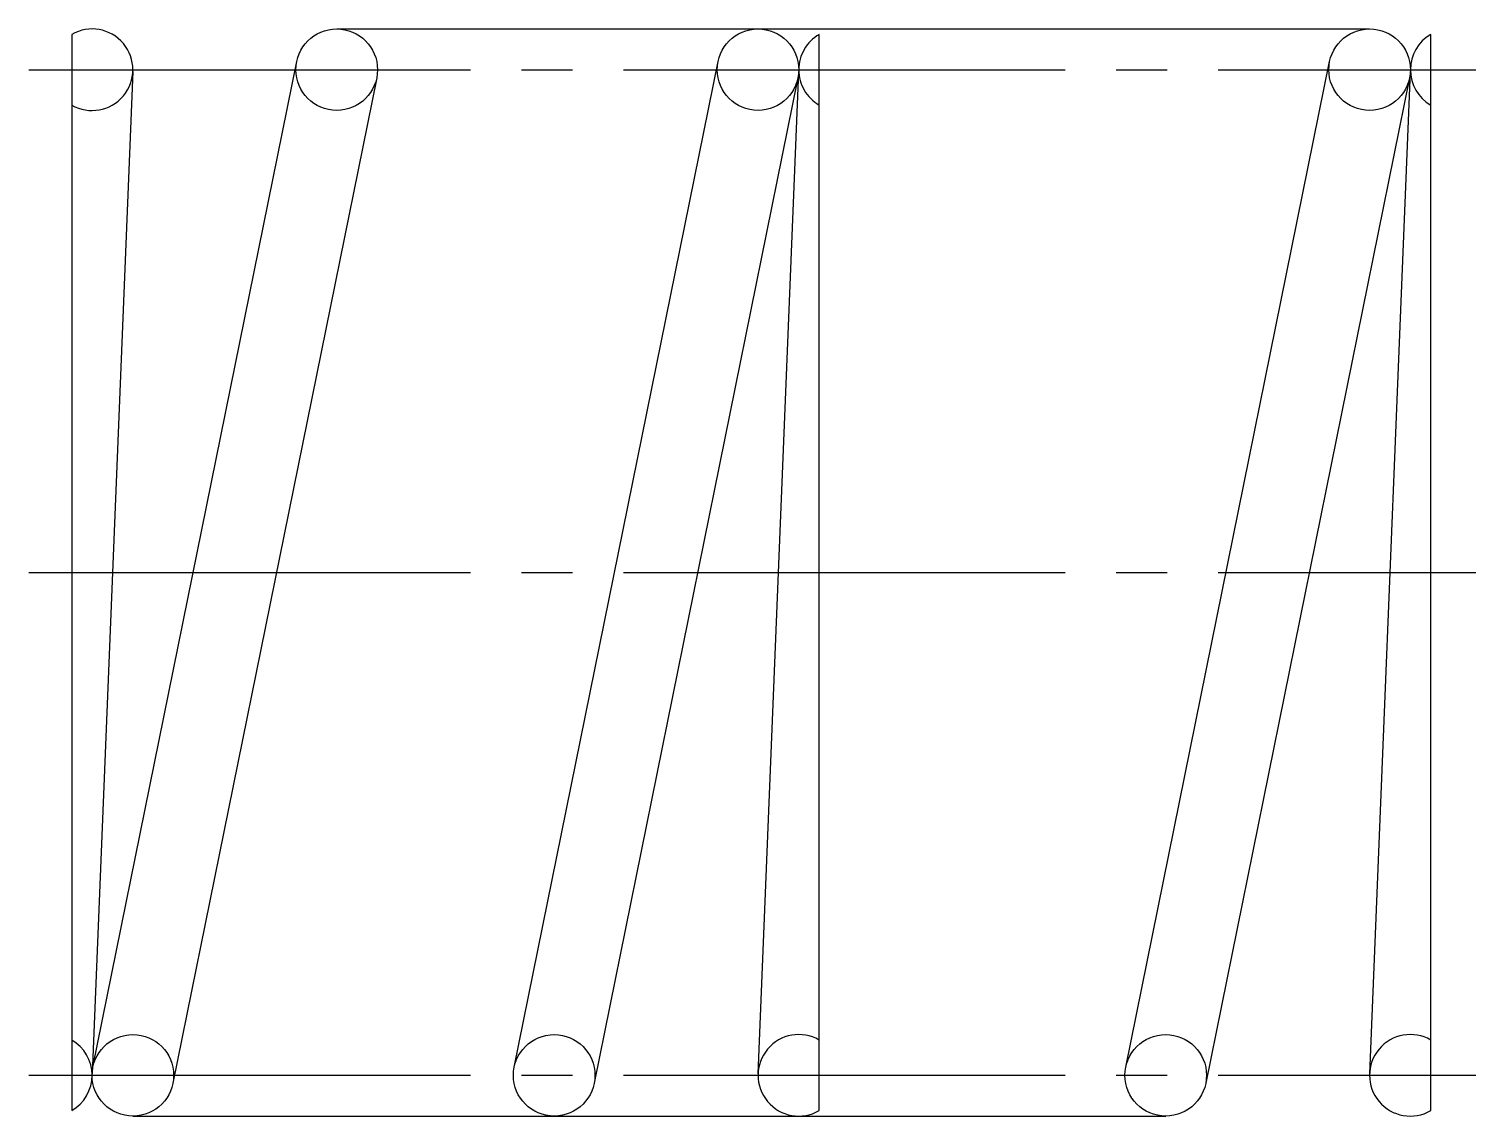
# Model space of a CAD drawing. Extents: x 2.6 to 39.7, y 2.5 to 33.6.
# Drawn here: x 29.03 to 39.68, y 25.6 to 33.6 of the extents above; entities outside this region: 2.
import ezdxf

# ---------------------------------------------------------------- set-up
doc = ezdxf.new("R2010")
doc.units = 0
doc.header["$LTSCALE"] = 0.25
doc.linetypes.add('CENTER', pattern=[17.5, 13, -1.5, 1.5, -1.5])
doc.linetypes.add('PHANTOM', pattern=[63.5, 31.75, -6.35, 6.35, -6.35, 6.35, -6.35])
doc.layers.get('0').update_dxf_attribs({"linetype": 'CONTINUOUS'})
doc.layers.add('CENTER', color=1, linetype='CENTER')

msp = doc.modelspace()

# ---------------------------------------------------------------- linework, layer by layer
for p, q in [((29.349, 33.559), (29.349, 25.639)), ((29.499, 33.599), (29.499, 33.599)), ((39.349, 25.639), (39.349, 33.559)), ((29.505, 25.959), (31.005, 33.359)), ((37.105, 25.959), (38.605, 33.359)), ((29.799, 33.287), (29.5, 25.911)), ((31.593, 33.24), (30.093, 25.84)), ((39.193, 33.24), (37.693, 25.84)), ((38.9, 25.911), (39.199, 33.287)), ((31.699, 25.599), (31.699, 25.599)), ((33.599, 25.599), (33.6, 25.599))]:
    msp.add_line(p, q)
at = {"color": 3, "linetype": 'PHANTOM'}
for p, q in [((31.299, 33.599), (38.899, 33.599)), ((34.849, 25.639), (34.849, 33.559)), ((32.605, 25.959), (34.105, 33.359)), ((34.693, 33.24), (33.193, 25.84)), ((34.4, 25.911), (34.699, 33.287)), ((29.799, 25.599), (37.399, 25.599))]:
    msp.add_line(p, q, dxfattribs=at)
for centre in [(31.299, 33.299), (38.899, 33.299), (29.799, 25.899), (37.399, 25.899)]:
    msp.add_circle(centre, 0.3)
for centre in [(34.399, 33.299), (32.899, 25.899)]:
    msp.add_circle(centre, 0.3, dxfattribs=at)
for centre, start, end in [((29.499, 33.299), 240, 120), ((39.499, 33.299), 120, 240), ((39.199, 25.899), 60, 300), ((29.199, 25.899), 300, 60)]:
    msp.add_arc(centre, 0.3, start, end)
for centre, start, end in [((34.999, 33.299), 120, 240), ((34.699, 25.899), 60, 300)]:
    msp.add_arc(centre, 0.3, start, end, dxfattribs=at)
at = {"layer": 'CENTER', "color": 1, "linetype": 'CENTER'}
for p, q in [((29.034, 33.299), (39.682, 33.299)), ((29.034, 29.599), (39.682, 29.599)), ((29.034, 25.899), (39.682, 25.899))]:
    msp.add_line(p, q, dxfattribs=at)

# ---------------------------------------------------------------- texts
for s, p in [('UF8-10', (2.5, 6.25)), ('UF08', (2.5, 2.5))]:
    msp.add_text(s, height=1).set_placement(p)

doc.saveas('drawing.dxf')
